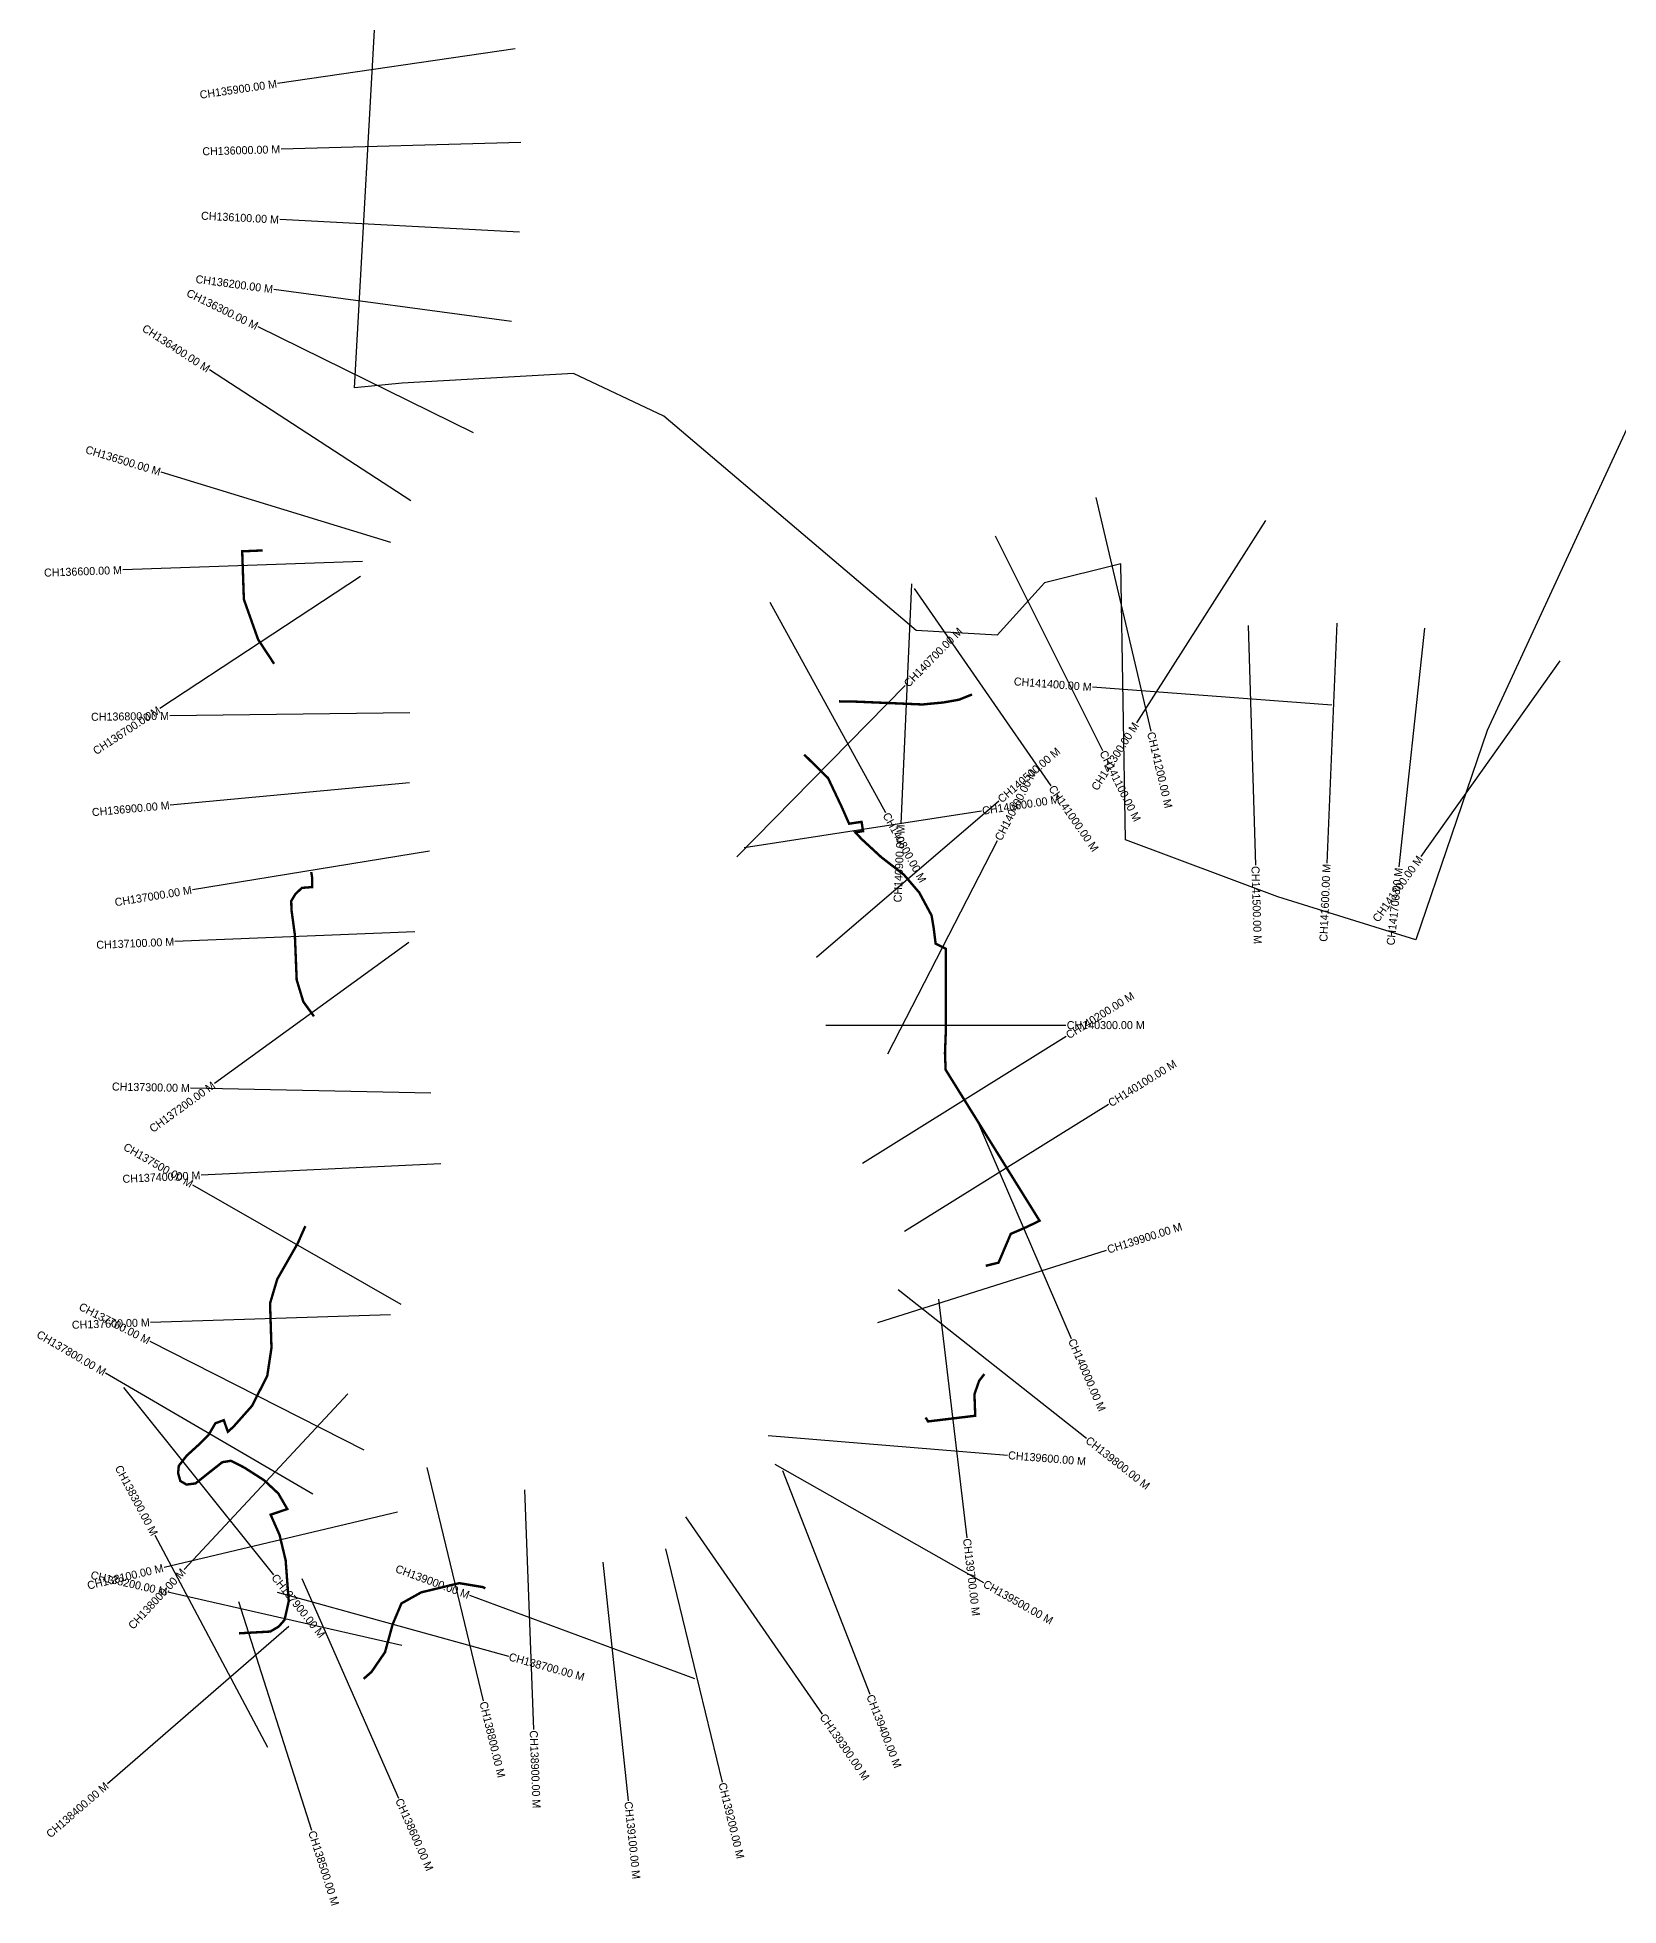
# Model space of a CAD drawing. Header units: metres. Extents: x 266353 to 279238, y 2116409 to 2127268.
# Drawn here: x 267032 to 269007, y 2116409 to 2118743 of the extents above; entities that cross this region are included whole.
import ezdxf
from ezdxf.enums import TextEntityAlignment as Align

# ---------------------------------------------------------------- set-up
doc = ezdxf.new("R2010")
doc.units = ezdxf.units.M
for name, color, linetype in [('ARTIFICIALLY PROTECTED', 4, 'Continuous'), ('CS', 134, 'Continuous'), ('CSMark', 6, 'Continuous'), ('VILLAGE BOUNDRY', 3, 'Continuous')]:
    doc.layers.add(name, color=color, linetype=linetype)

msp = doc.modelspace()

# ---------------------------------------------------------------- linework, layer by layer
at = {"layer": 'ARTIFICIALLY PROTECTED', "const_width": 3, "flags": 128}
for points in [[(267313.2, 2118102.3), (267287.5, 2118101.2), (267289.6, 2118041.1), (267307.4, 2117991), (267327.4, 2117960.6)], [(268033.1, 2117913.7), (268053, 2117913.4), (268137.6, 2117909.8), (268163.7, 2117912.3), (268183, 2117915.7), (268199.5, 2117922.3)], [(268216.6, 2117208.3), (268232.6, 2117212.2), (268247.9, 2117248.2), (268267.8, 2117256.8), (268283.9, 2117264.6), (268166.5, 2117453.3), (268165.7, 2117474), (268166.9, 2117505.3), (268166.9, 2117604.4), (268154, 2117611), (268151.6, 2117630.2), (268148.9, 2117646.2), (268133.5, 2117674.8), (268114.3, 2117697.1), (268085.9, 2117719.1), (268061.4, 2117741.7), (268053.7, 2117750), (268063.3, 2117751.5), (268061.5, 2117763.1), (268045.9, 2117760.8), (268036.1, 2117782.9), (268019.6, 2117817.8), (267989.7, 2117847.2)], [(267373.8, 2117700.4), (267374.9, 2117693.3), (267374.9, 2117681.6), (267362.1, 2117680.6), (267353.9, 2117672.7), (267348.8, 2117664.2), (267349.1, 2117652.9), (267353.3, 2117622), (267355.6, 2117565.6), (267363.9, 2117538.3), (267377.2, 2117520)], [(267366.4, 2117257.9), (267356.8, 2117236.2), (267331.3, 2117191.6), (267322.3, 2117161.3), (267324.1, 2117105.8), (267318.8, 2117070.7), (267299.8, 2117033.3), (267276.6, 2117007.2), (267269.6, 2117000.9), (267264.5, 2117015.4), (267254, 2117011.5), (267245.3, 2116996.6), (267234.6, 2116986), (267218.2, 2116971.1), (267208.3, 2116958.4), (267207.4, 2116949.3), (267210.2, 2116939.4), (267217.9, 2116934.9), (267229.2, 2116936.3), (267245.7, 2116949.5), (267262.7, 2116962.9), (267273.5, 2116964.6), (267290.2, 2116956.1), (267314.9, 2116940.3), (267332.6, 2116923.8), (267343.9, 2116904.3), (267323, 2116897.3), (267334.2, 2116872), (267341.8, 2116840.2), (267344.1, 2116809.6), (267345.7, 2116789.2), (267340.4, 2116765.7), (267333, 2116757.3), (267322.5, 2116751.2), (267283.6, 2116749)], [(268141.5, 2117018.7), (268144.5, 2117013.8), (268203.5, 2117020.9), (268202.5, 2117047.8), (268208.4, 2117064.6), (268214.9, 2117073)], [(267439.2, 2116692.1), (267449.1, 2116700.8), (267466, 2116725.5), (267475.6, 2116760.5), (267486.5, 2116786.4), (267511.2, 2116800.2), (267558.8, 2116811.7), (267588.3, 2116806.8), (267591.4, 2116805.3)]]:
    msp.add_lwpolyline(points, dxfattribs=at)
at = {"layer": 'CS'}
for p, q in [((267628.6, 2118729.2), (267331.8, 2118685.8)), ((267635.8, 2118612), (267336, 2118603.7)), ((267634, 2118500.2), (267334.4, 2118515.7)), ((267624.2, 2118388.3), (267326.9, 2118428.5)), ((267576.6, 2118249.2), (267307.4, 2118381.7)), ((267498.3, 2118164.4), (267246.7, 2118327.8)), ((267473.1, 2118112.2), (267186.3, 2118200)), ((268354.1, 2118168.3), (268422.8, 2117876.3)), ((268228.4, 2118120.7), (268362.5, 2117852.4)), ((268566.3, 2118139.8), (268405, 2117886.9)), ((267438, 2118088.6), (267138.2, 2118078)), ((267435.2, 2118069.6), (267184.6, 2117904.7)), ((268123.7, 2118060.5), (268110.6, 2117760.8)), ((268127, 2118054.6), (268298.1, 2117808.2)), ((267947, 2118037.6), (268091.3, 2117774.6)), ((268544.6, 2118008.6), (268553.5, 2117708.8)), ((268655.3, 2118011.4), (268642.7, 2117711.6)), ((268764.8, 2118005), (268732.8, 2117706.7)), ((268934, 2117964.4), (268760.2, 2117719.9)), ((267905.8, 2117719.3), (268116.1, 2117933.3)), ((268649, 2117908.9), (268349.9, 2117931.4)), ((267497, 2117899.5), (267197, 2117895.6)), ((267496.4, 2117811.7), (267197.7, 2117784.1)), ((267914.7, 2117731.2), (268211.2, 2117776.7)), ((268005.1, 2117594), (268232.9, 2117789.3)), ((267521.5, 2117726.3), (267225.4, 2117678.2)), ((268094.1, 2117473.2), (268231.3, 2117739.9)), ((267503.3, 2117625.6), (267203.5, 2117613.4)), ((267495.6, 2117612.2), (267252.8, 2117436)), ((268016.9, 2117509.1), (268316.9, 2117509.1)), ((268062.5, 2117336.6), (268317.2, 2117495.1)), ((267523.1, 2117424.2), (267223.1, 2117430.4)), ((268115.3, 2117251.7), (268370, 2117410.1)), ((268204.6, 2117392.9), (268323.5, 2117117.5)), ((267535.9, 2117335.9), (267236.2, 2117321.5)), ((267486, 2117159.8), (267225.8, 2117309.2)), ((268081.7, 2117137.6), (268367.7, 2117228)), ((268107.1, 2117178.5), (268342.6, 2116992.7)), ((268157.4, 2117166.4), (268193, 2116868.5)), ((267472.9, 2117147.1), (267173, 2117137.6)), ((267439.8, 2116977.9), (267172.4, 2117113.8)), ((267375.9, 2116922.8), (267116.9, 2117074.2)), ((267139.2, 2117056.4), (267326.6, 2116822.1)), ((267419.3, 2117048.1), (267214.8, 2116828.6)), ((267944.7, 2116996.2), (268243.7, 2116971.8)), ((267518.3, 2116956.2), (267588.5, 2116664.6)), ((267952.9, 2116960.3), (268214, 2116812.4)), ((267962.8, 2116952.5), (268071.6, 2116672.9)), ((267640.1, 2116928.5), (267651.6, 2116628.7)), ((267481.7, 2116900.4), (267189.8, 2116831.1)), ((267841.3, 2116894.4), (268012.1, 2116647.8)), ((267319.6, 2116606.3), (267178.7, 2116871.2)), ((267738.3, 2116838.1), (267769.9, 2116539.8)), ((267816.5, 2116854.8), (267887.2, 2116563.2)), ((267362, 2116817.6), (267482.7, 2116543)), ((267487, 2116733.9), (267194.4, 2116800.4)), ((267283, 2116788.7), (267374.2, 2116502.9)), ((267331, 2116800.3), (267620.2, 2116720.4)), ((267853.3, 2116692.1), (267571.9, 2116796.3)), ((267345.6, 2116757.5), (267119, 2116560.9))]:
    msp.add_line(p, q, dxfattribs=at)
at = {"layer": 'VILLAGE BOUNDRY', "color": 3, "true_color": 0x00ff00}
msp.add_polyline3d([(269027.6, 2118275.8, 0), (268843.3, 2117877.3, 0), (268754.1, 2117615.7, 0), (268581.6, 2117669.2, 0), (268391.3, 2117740.6, 0), (268385.4, 2118085.5, 0), (268290.2, 2118061.7, 0), (268230.7, 2117996.3, 0), (268129.6, 2118002.2, 0), (268010.7, 2118103.3, 0), (267814.4, 2118269.9, 0), (267701.4, 2118323.4, 0), (267487.3, 2118311.5, 0), (267427.9, 2118305.5, 0), (267457.6, 2118834.8, 0)], dxfattribs=at)

# ---------------------------------------------------------------- texts
at = {"layer": 'CSMark'}
for s, rotation, p in [('CH135900.00 M', 8.3158, (267330.8, 2118685.7)), ('CH136000.00 M', 1.5828, (267335, 2118603.7)), ('CH136100.00 M', 357.0347, (267333.4, 2118515.7)), ('CH136200.00 M', 352.2891, (267325.9, 2118428.6)), ('CH136300.00 M', 333.8034, (267306.5, 2118382.1)), ('CH136400.00 M', 327.003, (267245.8, 2118328.3)), ('CH136500.00 M', 342.9776, (267185.3, 2118200.3)), ('CH136600.00 M', 2.0238, (267137.2, 2118077.9)), ('CH141400.00 M', 355.7034, (268348.9, 2117931.5)), ('CH136800.00 M', 0.7492, (267196, 2117895.6)), ('CH136700.00 M', 33.3467, (267183.8, 2117904.1)), ('CH141300.00 M', 57.4705, (268404.4, 2117886)), ('CH136900.00 M', 5.2799, (267196.7, 2117784)), ('CH140900.00 M', 87.5094, (268110.6, 2117759.8)), ('CH141800.00 M', 54.5876, (268759.6, 2117719.1)), ('CH141600.00 M', 87.582, (268642.6, 2117710.6)), ('CH141700.00 M', 83.8848, (268732.7, 2117705.7)), ('CH137000.00 M', 9.2243, (267224.4, 2117678.1)), ('CH137100.00 M', 2.3417, (267202.5, 2117613.3)), ('CH137300.00 M', 358.8284, (267222.1, 2117430.4)), ('CH137200.00 M', 35.9503, (267252, 2117435.4)), ('CH137500.00 M', 330.1447, (267224.9, 2117309.7)), ('CH137400.00 M', 2.7373, (267235.2, 2117321.5)), ('CH137700.00 M', 333.0682, (267171.5, 2117114.2)), ('CH137600.00 M', 1.8174, (267172, 2117137.6)), ('CH137800.00 M', 329.6759, (267116.1, 2117074.7)), ('CH138300.00 M', 298.0019, (267178.2, 2116872.1)), ('CH138100.00 M', 13.3384, (267188.8, 2116830.9)), ('CH139000.00 M', 339.6806, (267571, 2116796.6)), ('CH138200.00 M', 347.1878, (267193.5, 2116800.7)), ('CH138000.00 M', 47.0315, (267214.1, 2116827.8)), ('CH138400.00 M', 40.9484, (267118.3, 2116560.2))]:
    msp.add_text(s, height=10, rotation=rotation, dxfattribs=at).set_placement(p, align=Align.MIDDLE_RIGHT)
for s, rotation, p in [('CH140700.00 M', 45.4849, (268116.8, 2117934)), ('CH141200.00 M', 283.2441, (268423, 2117875.3)), ('CH140500.00 M', 40.6113, (268233.6, 2117789.9)), ('CH141100.00 M', 296.5535, (268362.9, 2117851.5)), ('CH140400.00 M', 62.7765, (268231.8, 2117740.8)), ('CH140600.00 M', 8.7208, (268212.2, 2117776.8)), ('CH141000.00 M', 304.7842, (268298.7, 2117807.4)), ('CH140800.00 M', 298.7626, (268091.8, 2117773.7)), ('CH141500.00 M', 271.7095, (268553.6, 2117707.8)), ('CH140200.00 M', 31.89, (268318.1, 2117495.6)), ('CH140100.00 M', 31.89, (268370.9, 2117410.7)), ('CH139900.00 M', 17.5385, (268368.7, 2117228.3)), ('CH140000.00 M', 293.3488, (268323.9, 2117116.6)), ('CH139600.00 M', 355.3436, (268244.7, 2116971.7)), ('CH139800.00 M', 321.7251, (268343.4, 2116992)), ('CH139700.00 M', 276.8102, (268193.1, 2116867.5)), ('CH137900.00 M', 308.6663, (267327.2, 2116821.3)), ('CH139500.00 M', 330.4633, (268214.8, 2116811.9)), ('CH138700.00 M', 344.5502, (267621.1, 2116720.1)), ('CH139400.00 M', 291.2521, (268071.9, 2116672)), ('CH138800.00 M', 283.5391, (267588.8, 2116663.6)), ('CH139300.00 M', 304.6902, (268012.6, 2116647)), ('CH138900.00 M', 272.2092, (267651.7, 2116627.7)), ('CH139200.00 M', 283.6236, (267887.4, 2116562.3)), ('CH138600.00 M', 293.7385, (267483.1, 2116542.1)), ('CH139100.00 M', 276.0463, (267770, 2116538.8)), ('CH138500.00 M', 287.7046, (267374.6, 2116501.9))]:
    msp.add_text(s, height=10, rotation=rotation, dxfattribs=at).set_placement(p, align=Align.MIDDLE_LEFT)
msp.add_text('CH140300.00 M', height=10, dxfattribs=at).set_placement((268317.9, 2117509.1), align=Align.MIDDLE_LEFT)

doc.saveas('drawing.dxf')
